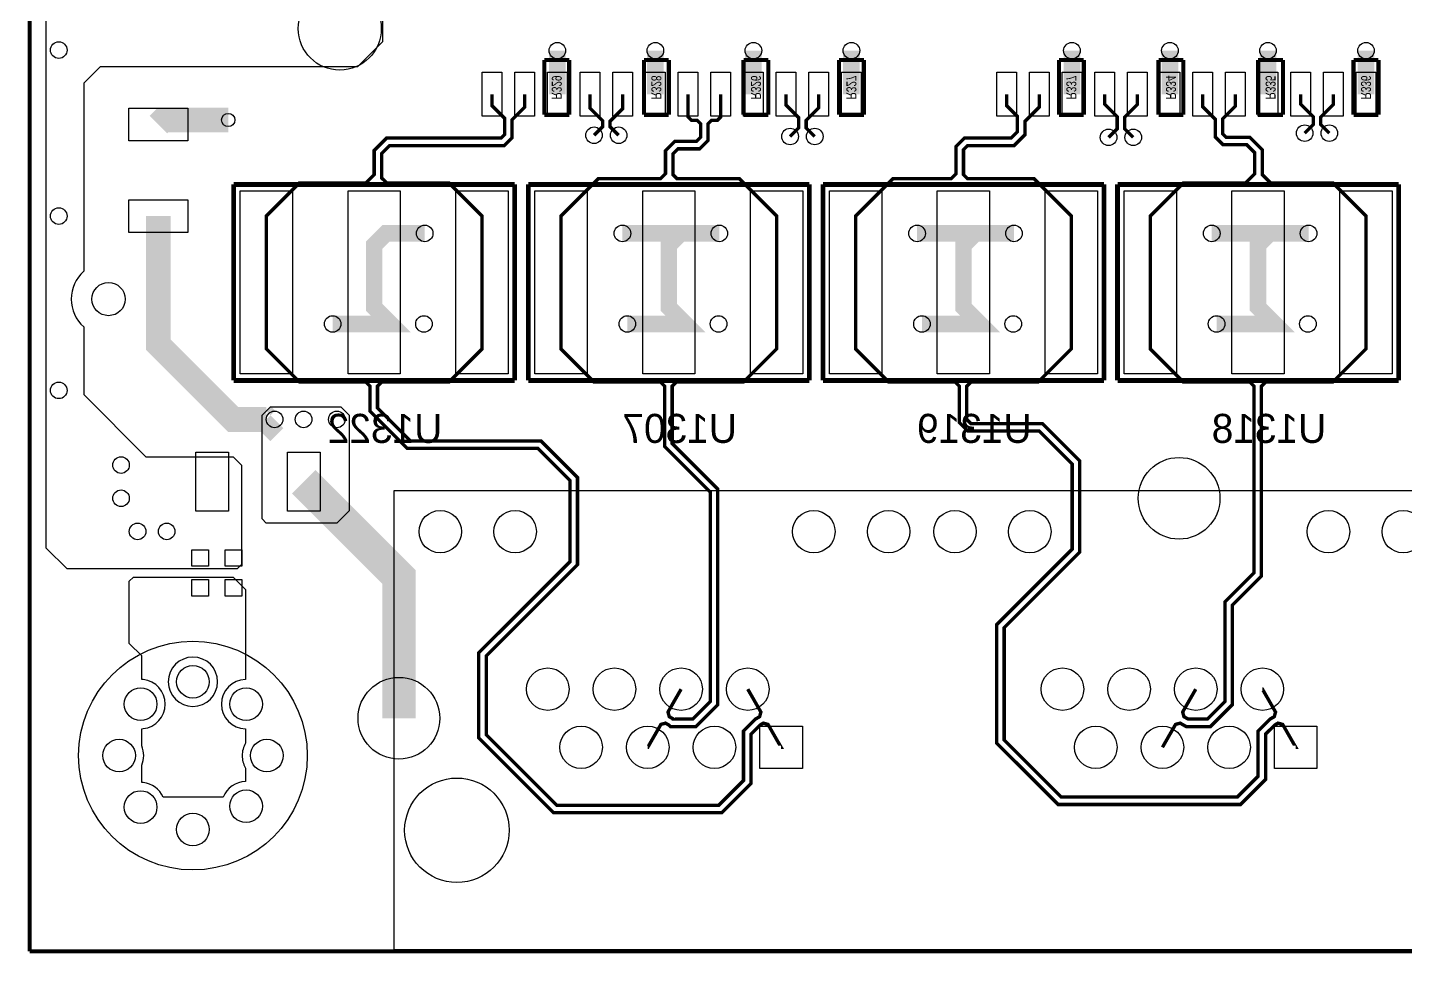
# Model space of a CAD drawing. Extents: x 208 to 378, y -7 to 113.
# Drawn here: x 208.09 to 250.25, y -6.95 to 21.39 of the extents above; entities that cross this region are included whole.
import ezdxf
from ezdxf.enums import TextEntityAlignment as Align

# ---------------------------------------------------------------- set-up
doc = ezdxf.new("R2010")
doc.units = 0
for name, color, linetype in [('BG_OUTLINE', 5, 'CONTINUOUS'), ('BG_SILKSCREEN_BOTTOM', 4, 'CONTINUOUS'), ('ET_TOP', 80, 'CONTINUOUS'), ('PG_SILKSCREEN_BOTTOM', 142, 'CONTINUOUS'), ('PIN_TOP', 141, 'CONTINUOUS'), ('RD_ASSEMBLY_BOTTOM', 212, 'CONTINUOUS'), ('RD_SILKSCREEN_BOTTOM', 33, 'CONTINUOUS'), ('VC_TOP', 43, 'CONTINUOUS')]:
    doc.layers.add(name, color=color, linetype=linetype)

msp = doc.modelspace()

# ---------------------------------------------------------------- linework, layer by layer
at = {"layer": 'BG_OUTLINE', "const_width": 0.127}
for points in [[(208.150206, 113.105184), (208.150206, -6.882892)], [(208.150206, -6.882892), (378.144278, -6.882892)]]:
    msp.add_lwpolyline(points, dxfattribs=at)
at = {"layer": 'BG_SILKSCREEN_BOTTOM'}
msp.add_lwpolyline([(219.304616, -6.839966), (219.304616, 7.222236), (306.45989, 7.222236), (306.45989, -6.839966)], close=True, dxfattribs=at)
at = {"layer": 'ET_TOP'}
msp.add_lwpolyline([(218.948, 27.305), (218.948, 20.955), (218.186, 20.193), (210.312, 20.193), (209.804, 19.685), (209.804, 13.933678, 0.447423), (209.804, 12.228322), (209.804, 10.16), (211.709, 8.255), (214.376, 8.255), (214.63, 8.001), (214.63, 4.953), (214.503508, 4.826508), (211.22259, 4.826508), (211.222336, 4.826), (209.296, 4.826), (208.661, 5.461), (208.661, 6.093206), (208.658206, 6.096), (208.658206, 112.597184)], format="xyb", dxfattribs=at)
for points, const_width in [([(224.299018, 19.352006), (224.299018, 20.683982)], 0.508), ([(227.299012, 19.352006), (227.299012, 20.683982)], 0.508), ([(230.299006, 19.352006), (230.299006, 20.683982)], 0.508), ([(233.299, 19.352006), (233.299, 20.683982)], 0.508), ([(240.047018, 19.352006), (240.047018, 20.683982)], 0.508), ([(243.047012, 19.352006), (243.047012, 20.683982)], 0.508), ([(246.047006, 19.352006), (246.047006, 20.683982)], 0.508), ([(249.047, 19.352006), (249.047, 20.683982)], 0.508), ([(215.394032, 13.589), (215.394032, 15.623032), (216.408, 16.637), (218.44, 16.637), (218.694, 16.891), (218.694, 17.6276), (219.075, 18.0086), (222.580454, 18.0086), (222.684594, 18.11274), (222.684594, 18.615406), (222.299022, 19.000978), (222.299022, 19.352006)], 0.10414), ([(221.993968, 13.589), (221.993968, 15.623032), (220.98, 16.637), (219.075, 16.637), (218.9226, 16.7894), (218.9226, 17.532858), (219.169742, 17.78), (222.675196, 17.78), (222.913194, 18.017998), (222.913194, 18.570194), (223.29902, 18.95602), (223.29902, 19.352006)], 0.10414), ([(228.29901, 19.352006), (228.29901, 18.655284), (228.40315, 18.551144), (228.580696, 18.551144), (228.684836, 18.447004), (228.684836, 18.034), (228.557836, 17.907), (227.895658, 17.907), (227.6094, 17.620742), (227.6094, 16.9164), (227.457, 16.764), (225.552, 16.764), (224.411032, 15.623032), (224.411032, 13.589)], 0.10414), ([(225.421698, 18.09369), (225.684588, 18.35658), (225.684588, 18.536412), (225.299016, 18.921984), (225.299016, 19.352006)], 0.10414), ([(226.176078, 18.09369), (225.913188, 18.35658), (225.913188, 18.522188), (226.299014, 18.908014), (226.299014, 19.352006)], 0.10414), ([(229.299008, 19.352006), (229.299008, 18.655284), (229.194868, 18.551144), (229.017576, 18.551144), (228.913436, 18.447004), (228.913436, 17.939258), (228.652324, 17.6784), (227.9904, 17.6784), (227.838, 17.526), (227.838, 16.891), (227.965, 16.764), (229.87, 16.764), (231.010968, 15.623032), (231.010968, 13.589)], 0.10414), ([(231.42194, 18.05686), (231.684576, 18.320004), (231.684576, 18.632424), (231.299004, 19.017996), (231.299004, 19.352006)], 0.10414), ([(232.17632, 18.05686), (231.913176, 18.320004), (231.913176, 18.553176), (232.299002, 18.939002), (232.299002, 19.352006)], 0.10414), ([(233.428032, 13.589), (233.428032, 15.623032), (234.569, 16.764), (236.347, 16.764), (236.4994, 16.9164), (236.4994, 17.747742), (236.760258, 18.0086), (238.185706, 18.0086), (238.379, 18.201894), (238.379, 18.669), (238.047022, 19.000978), (238.047022, 19.352006)], 0.10414), ([(240.027968, 13.589), (240.027968, 15.623032), (238.887, 16.764), (236.855, 16.764), (236.728, 16.891), (236.728, 17.653), (236.855, 17.78), (238.280194, 17.78), (238.6076, 18.107406), (238.6076, 18.5166), (239.04702, 18.95602), (239.04702, 19.352006)], 0.10414), ([(241.169698, 18.030698), (241.432588, 18.293588), (241.432588, 18.663412), (241.047016, 19.048984), (241.047016, 19.352006)], 0.10414), ([(241.924078, 18.030698), (241.661188, 18.293588), (241.661188, 18.649188), (242.047014, 19.035014), (242.047014, 19.352006)], 0.10414), ([(242.445032, 13.589), (242.445032, 15.623032), (243.459, 16.637), (245.364, 16.637), (245.6434, 16.9164), (245.6434, 17.558258), (245.396258, 17.8054), (244.670834, 17.8054), (244.432836, 18.043398), (244.432836, 18.584164), (244.04701, 18.96999), (244.04701, 19.352006)], 0.10414), ([(249.044968, 13.589), (249.044968, 15.623032), (248.031, 16.637), (246.126, 16.637), (245.872, 16.891), (245.872, 17.653), (245.491, 18.034), (244.765576, 18.034), (244.661436, 18.13814), (244.661436, 18.601436), (245.047008, 18.987008), (245.047008, 19.352006)], 0.10414), ([(247.16994, 18.157698), (247.432576, 18.420588), (247.432576, 18.663412), (247.047004, 19.048984), (247.047004, 19.352006)], 0.10414), ([(247.92432, 18.157698), (247.661176, 18.420588), (247.661176, 18.649188), (248.047002, 19.035014), (248.047002, 19.352006)], 0.10414), ([(214.228934, 18.562066), (212.23097, 18.562066), (212.09, 18.421096)], 0.762), ([(212.09, 15.621), (212.09, 11.684), (214.376, 9.398), (215.392, 9.398)], 0.762), ([(220.239844, 15.091156), (219.053156, 15.091156), (218.694, 14.732), (218.694, 13.589)], 0.508), ([(228.070156, 15.091156), (226.292156, 15.091156)], 0.508), ([(228.070156, 15.091156), (227.711, 14.732), (227.711, 13.589)], 0.508), ([(229.256844, 15.091156), (228.070156, 15.091156)], 0.508), ([(237.087156, 15.091156), (235.309156, 15.091156)], 0.508), ([(237.087156, 15.091156), (236.728, 14.732), (236.728, 13.589)], 0.508), ([(238.273844, 15.091156), (237.087156, 15.091156)], 0.508), ([(246.104156, 15.091156), (244.326156, 15.091156)], 0.508), ([(246.104156, 15.091156), (245.745, 14.732), (245.745, 13.589)], 0.508), ([(247.290844, 15.091156), (246.104156, 15.091156)], 0.508), ([(215.394032, 13.589), (215.394032, 11.554968), (216.408, 10.541), (218.44, 10.541), (218.567, 10.414), (218.567, 9.652), (219.71, 8.509), (223.704658, 8.509), (224.6884, 7.525258), (224.6884, 5.047742), (221.8944, 2.253742), (221.8944, -0.348742), (224.187258, -2.6416), (229.329742, -2.6416), (230.2256, -1.745742), (230.2256, -0.232918), (230.502206, 0.043688), (230.603552, 0.101854), (230.745538, 0.063246), (231.147112, -0.637286), (231.146858, -0.637286)], 0.10414), ([(218.694, 13.589), (218.694, 12.827), (219.202, 12.319), (217.424, 12.319)], 0.508), ([(221.993968, 13.589), (221.993968, 11.554968), (220.98, 10.541), (218.9226, 10.541), (218.7956, 10.414), (218.7956, 9.746742), (219.804742, 8.7376), (223.7994, 8.7376), (224.917, 7.62), (224.917, 4.953), (222.123, 2.159), (222.123, -0.254), (224.282, -2.413), (229.235, -2.413), (229.997, -1.651), (229.997, -0.138176), (230.361998, 0.226822), (230.48976, 0.300228), (230.528368, 0.442214), (230.127048, 1.142746)], 0.10414), ([(224.411032, 13.589), (224.411032, 11.554968), (225.425, 10.541), (227.457, 10.541), (227.584, 10.414), (227.584, 8.566658), (228.981, 7.169658), (228.981, 0.762), (228.445822, 0.226822), (227.85197, 0.226822), (227.85197, 0.227076), (227.724208, 0.300228), (227.6856, 0.442214), (228.08692, 1.142746)], 0.10414), ([(227.711, 13.589), (227.711, 12.827), (228.219, 12.319), (226.441, 12.319)], 0.508), ([(231.010968, 13.589), (231.010968, 11.554968), (229.997, 10.541), (227.9396, 10.541), (227.8126, 10.414), (227.8126, 8.6614), (229.2096, 7.2644), (229.2096, 0.667258), (228.540564, -0.001778), (227.757228, -0.001778), (227.712016, 0.043688), (227.61067, 0.101854), (227.46843, 0.063246), (227.06711, -0.637286), (227.066856, -0.637286)], 0.10414), ([(246.89689, -0.637286), (246.897144, -0.637286), (246.49557, 0.063246), (246.353584, 0.101854), (246.252238, 0.043688), (245.9736, -0.234696), (245.9736, -1.618742), (245.204742, -2.3876), (239.6236, -2.3876), (237.744, -0.508), (237.744, 3.117342), (240.0554, 5.428742), (240.0554, 8.033258), (239.046258, 9.0424), (236.861858, 9.0424), (236.601, 9.303258), (236.601, 10.414), (236.474, 10.541), (234.442, 10.541), (233.428032, 11.554968), (233.428032, 13.589)], 0.10414), ([(236.728, 13.589), (236.728, 12.827), (237.236, 12.319), (235.458, 12.319)], 0.508), ([(245.876826, 1.142746), (245.87708, 1.142746), (246.2784, 0.442214), (246.239792, 0.300228), (246.11203, 0.227076), (245.745, -0.140208), (245.745, -1.524), (245.11, -2.159), (239.718342, -2.159), (237.9726, -0.413258), (237.9726, 3.0226), (240.284, 5.334), (240.284, 8.128), (239.141, 9.271), (236.9566, 9.271), (236.8296, 9.398), (236.8296, 10.414), (236.9566, 10.541), (239.014, 10.541), (240.027968, 11.554968), (240.027968, 13.589)], 0.10414), ([(243.836952, 1.142746), (243.435632, 0.442214), (243.47424, 0.300228), (243.602002, 0.226822), (244.193822, 0.226822), (244.729, 0.762), (244.729, 3.81), (245.618, 4.699), (245.618, 10.414), (245.491, 10.541), (243.459, 10.541), (242.445032, 11.554968), (242.445032, 13.589)], 0.10414), ([(242.816888, -0.637286), (243.218462, 0.063246), (243.360448, 0.101854), (243.541042, -0.001778), (244.288564, -0.001778), (244.9576, 0.667258), (244.9576, 3.715258), (245.8466, 4.604258), (245.8466, 10.414), (245.9736, 10.541), (248.031, 10.541), (249.044968, 11.554968), (249.044968, 13.589)], 0.10414), ([(245.745, 13.589), (245.745, 12.827), (246.253, 12.319), (244.475, 12.319)], 0.508), ([(215.392, 9.398), (215.519, 9.271), (215.646, 9.398)], 0.762), ([(216.538048, 7.493), (219.451936, 4.579112), (219.451936, 0.25273)], 1.016)]:
    msp.add_lwpolyline(points, dxfattribs=dict(at, const_width=const_width))
msp.add_lwpolyline([(215.265, 9.525), (215.519, 9.779), (217.678, 9.779), (217.932, 9.525), (217.932, 6.604), (217.551, 6.223), (215.392, 6.223), (215.265, 6.35)], close=True, dxfattribs=at)
for points in [[(211.328, 4.572), (214.376, 4.572), (214.757, 4.191), (214.757, 1.437894, 0.978444), (214.757, -0.070358), (214.757, -0.510794, 0.132882), (214.65413, -0.891032, 0.128472), (214.750396, -1.260094), (214.757, -1.271524), (214.757, -1.686306, 0.300226), (214.073486, -2.159), (212.236812, -2.159, 0.267606), (211.627466, -1.71577), (211.582, -1.710944), (211.582, -1.185164, 0.202936), (211.582, -0.5969), (211.582, -0.07112), (211.627466, -0.066294, 0.899424), (211.627466, 1.43383), (211.582, 1.438656), (211.582, 2.159), (211.201, 2.54), (211.201, 4.445)], [(213.90229, 1.369568, 1), (212.39353, 1.369568, 1)]]:
    msp.add_lwpolyline(points, format="xyb", close=True, dxfattribs=at)
at = {"layer": 'PG_SILKSCREEN_BOTTOM'}
for points, const_width in [([(223.901, 18.7198), (223.901, 20.3962)], 0.127), ([(223.901, 20.3962), (224.663, 20.3962)], 0.127), ([(224.663, 20.3962), (224.663, 18.7198)], 0.127), ([(226.949, 18.7198), (226.949, 20.3962)], 0.127), ([(226.949, 20.3962), (227.711, 20.3962)], 0.127), ([(227.711, 20.3962), (227.711, 18.7198)], 0.127), ([(229.997, 18.7198), (229.997, 20.3962)], 0.127), ([(229.997, 20.3962), (230.759, 20.3962)], 0.127), ([(230.759, 20.3962), (230.759, 18.7198)], 0.127), ([(232.918, 18.7198), (232.918, 20.3962)], 0.127), ([(232.918, 20.3962), (233.68, 20.3962)], 0.127), ([(233.68, 20.3962), (233.68, 18.7198)], 0.127), ([(239.649, 18.7198), (239.649, 20.3962)], 0.127), ([(239.649, 20.3962), (240.411, 20.3962)], 0.127), ([(240.411, 20.3962), (240.411, 18.7198)], 0.127), ([(242.697, 18.7198), (242.697, 20.3962)], 0.127), ([(242.697, 20.3962), (243.459, 20.3962)], 0.127), ([(243.459, 20.3962), (243.459, 18.7198)], 0.127), ([(245.745, 18.7198), (245.745, 20.3962)], 0.127), ([(245.745, 20.3962), (246.507, 20.3962)], 0.127), ([(246.507, 20.3962), (246.507, 18.7198)], 0.127), ([(248.666, 18.7198), (248.666, 20.3962)], 0.127), ([(248.666, 20.3962), (249.428, 20.3962)], 0.127), ([(249.428, 20.3962), (249.428, 18.7198)], 0.127), ([(224.663, 18.7198), (223.901, 18.7198)], 0.127), ([(227.711, 18.7198), (226.949, 18.7198)], 0.127), ([(230.759, 18.7198), (229.997, 18.7198)], 0.127), ([(233.68, 18.7198), (232.918, 18.7198)], 0.127), ([(240.411, 18.7198), (239.649, 18.7198)], 0.127), ([(243.459, 18.7198), (242.697, 18.7198)], 0.127), ([(246.507, 18.7198), (245.745, 18.7198)], 0.127), ([(249.428, 18.7198), (248.666, 18.7198)], 0.127), ([(214.394034, 16.588994), (214.394034, 10.589006)], 0.150114), ([(222.993966, 16.588994), (214.394034, 16.588994)], 0.150114), ([(222.993966, 10.589006), (222.993966, 16.588994)], 0.150114), ([(223.411034, 16.588994), (223.411034, 10.589006)], 0.150114), ([(232.010966, 16.588994), (223.411034, 16.588994)], 0.150114), ([(232.010966, 10.589006), (232.010966, 16.588994)], 0.150114), ([(232.428034, 16.588994), (232.428034, 10.589006)], 0.150114), ([(241.027966, 16.588994), (232.428034, 16.588994)], 0.150114), ([(241.027966, 10.589006), (241.027966, 16.588994)], 0.150114), ([(241.445034, 16.588994), (241.445034, 10.589006)], 0.150114), ([(250.044966, 16.588994), (241.445034, 16.588994)], 0.150114), ([(250.044966, 10.589006), (250.044966, 16.588994)], 0.150114), ([(214.394034, 10.589006), (222.993966, 10.589006)], 0.150114), ([(223.411034, 10.589006), (232.010966, 10.589006)], 0.150114), ([(232.428034, 10.589006), (241.027966, 10.589006)], 0.150114), ([(241.445034, 10.589006), (250.044966, 10.589006)], 0.150114)]:
    msp.add_lwpolyline(points, dxfattribs=dict(at, const_width=const_width))
at = {"layer": 'PIN_TOP'}
for points in [[(222.598996, 20.027011), (222.598996, 18.677001), (221.999048, 18.677001), (221.999048, 20.027011)], [(223.598994, 20.027011), (223.598994, 18.677001), (222.999046, 18.677001), (222.999046, 20.027011)], [(224.598992, 20.027011), (224.598992, 18.677001), (223.999044, 18.677001), (223.999044, 20.027011)], [(225.59899, 20.027011), (225.59899, 18.677001), (224.999042, 18.677001), (224.999042, 20.027011)], [(226.598988, 20.027011), (226.598988, 18.677001), (225.99904, 18.677001), (225.99904, 20.027011)], [(227.598986, 20.027011), (227.598986, 18.677001), (226.999038, 18.677001), (226.999038, 20.027011)], [(228.598984, 20.027011), (228.598984, 18.677001), (227.999036, 18.677001), (227.999036, 20.027011)], [(229.598982, 20.027011), (229.598982, 18.677001), (228.999034, 18.677001), (228.999034, 20.027011)], [(230.59898, 20.027011), (230.59898, 18.677001), (229.999032, 18.677001), (229.999032, 20.027011)], [(231.598978, 20.027011), (231.598978, 18.677001), (230.99903, 18.677001), (230.99903, 20.027011)], [(232.598976, 20.027011), (232.598976, 18.677001), (231.999028, 18.677001), (231.999028, 20.027011)], [(233.598974, 20.027011), (233.598974, 18.677001), (232.999026, 18.677001), (232.999026, 20.027011)], [(238.346996, 20.027011), (238.346996, 18.677001), (237.747048, 18.677001), (237.747048, 20.027011)], [(239.346994, 20.027011), (239.346994, 18.677001), (238.747046, 18.677001), (238.747046, 20.027011)], [(240.346992, 20.027011), (240.346992, 18.677001), (239.747044, 18.677001), (239.747044, 20.027011)], [(241.34699, 20.027011), (241.34699, 18.677001), (240.747042, 18.677001), (240.747042, 20.027011)], [(242.346988, 20.027011), (242.346988, 18.677001), (241.74704, 18.677001), (241.74704, 20.027011)], [(243.346986, 20.027011), (243.346986, 18.677001), (242.747038, 18.677001), (242.747038, 20.027011)], [(244.346984, 20.027011), (244.346984, 18.677001), (243.747036, 18.677001), (243.747036, 20.027011)], [(245.346982, 20.027011), (245.346982, 18.677001), (244.747034, 18.677001), (244.747034, 20.027011)], [(246.34698, 20.027011), (246.34698, 18.677001), (245.747032, 18.677001), (245.747032, 20.027011)], [(247.346978, 20.027011), (247.346978, 18.677001), (246.74703, 18.677001), (246.74703, 20.027011)], [(248.346976, 20.027011), (248.346976, 18.677001), (247.747028, 18.677001), (247.747028, 20.027011)], [(249.346974, 20.027011), (249.346974, 18.677001), (248.747026, 18.677001), (248.747026, 20.027011)], [(212.990049, 17.921097), (211.189951, 17.921097), (211.189951, 18.921095), (212.990049, 18.921095)], [(212.990049, 15.121001), (211.189951, 15.121001), (211.189951, 16.120999), (212.990049, 16.120999)], [(216.194005, 16.388969), (216.194005, 10.789031), (214.594059, 10.789031), (214.594059, 16.388969)], [(219.493973, 16.388969), (219.493973, 10.789031), (217.894027, 10.789031), (217.894027, 16.388969)], [(222.793941, 16.388969), (222.793941, 10.789031), (221.193995, 10.789031), (221.193995, 16.388969)], [(225.211005, 16.388969), (225.211005, 10.789031), (223.611059, 10.789031), (223.611059, 16.388969)], [(228.510973, 16.388969), (228.510973, 10.789031), (226.911027, 10.789031), (226.911027, 16.388969)], [(231.810941, 16.388969), (231.810941, 10.789031), (230.210995, 10.789031), (230.210995, 16.388969)], [(234.228005, 16.388969), (234.228005, 10.789031), (232.628059, 10.789031), (232.628059, 16.388969)], [(237.527973, 16.388969), (237.527973, 10.789031), (235.928027, 10.789031), (235.928027, 16.388969)], [(240.827941, 16.388969), (240.827941, 10.789031), (239.227995, 10.789031), (239.227995, 16.388969)], [(243.245005, 16.388969), (243.245005, 10.789031), (241.645059, 10.789031), (241.645059, 16.388969)], [(246.544973, 16.388969), (246.544973, 10.789031), (244.945027, 10.789031), (244.945027, 16.388969)], [(249.844941, 16.388969), (249.844941, 10.789031), (248.244995, 10.789031), (248.244995, 16.388969)], [(214.237951, 8.393049), (214.237951, 6.592951), (213.237953, 6.592951), (213.237953, 8.393049)], [(217.038047, 8.393049), (217.038047, 6.592951), (216.038049, 6.592951), (216.038049, 8.393049)], [(213.624414, 4.9022), (213.116414, 4.9022), (213.116414, 5.4102), (213.624414, 5.4102)], [(214.640414, 4.9022), (214.132414, 4.9022), (214.132414, 5.4102), (214.640414, 5.4102)], [(213.624414, 3.9878), (213.116414, 3.9878), (213.116414, 4.4958), (213.624414, 4.4958)], [(214.640414, 3.9878), (214.132414, 3.9878), (214.132414, 4.4958), (214.640414, 4.4958)], [(230.496872, -1.287272), (230.496872, 0.0127), (231.796844, 0.0127), (231.796844, -1.287272)], [(246.246904, -1.287272), (246.246904, 0.0127), (247.546876, 0.0127), (247.546876, -1.287272)]]:
    msp.add_lwpolyline(points, close=True, dxfattribs=at)
for centre, radius in [((217.641424, 21.357844), 1.27), ((210.566, 13.081), 0.508), ((243.32692, 6.982714), 1.249934), ((220.716856, 5.96265), 0.649986), ((223.00692, 5.96265), 0.649986), ((232.146856, 5.96265), 0.649986), ((234.43692, 5.96265), 0.649986), ((236.466888, 5.96265), 0.649986), ((238.756952, 5.96265), 0.649986), ((247.896888, 5.96265), 0.649986), ((250.186952, 5.96265), 0.649986), ((213.14791, -0.891032), 3.499993), ((213.14791, 1.369568), 0.499999), ((224.006918, 1.142746), 0.649986), ((226.047046, 1.142746), 0.649986), ((228.08692, 1.142746), 0.649986), ((230.127048, 1.142746), 0.649986), ((239.75695, 1.142746), 0.649986), ((241.796824, 1.142746), 0.649986), ((243.836952, 1.142746), 0.649986), ((245.876826, 1.142746), 0.649986), ((219.451936, 0.25273), 1.249934), ((211.54771, 0.683768), 0.499999), ((214.77351, 0.683768), 0.499999), ((225.026982, -0.637286), 0.649986), ((227.066856, -0.637286), 0.649986), ((229.106984, -0.637286), 0.649986), ((240.777014, -0.637286), 0.649986), ((242.816888, -0.637286), 0.649986), ((244.857016, -0.637286), 0.649986), ((210.88731, -0.891032), 0.499999), ((215.40851, -0.891032), 0.499999), ((221.226888, -3.177286), 1.599946), ((211.54771, -2.465832), 0.499999), ((214.77351, -2.440432), 0.499999), ((213.14791, -3.151632), 0.499999)]:
    msp.add_circle(centre, radius, dxfattribs=at)
at = {"layer": 'VC_TOP'}
for centre, radius in [((209.042, 20.701), 0.254), ((224.299018, 20.683982), 0.254), ((227.299012, 20.683982), 0.254), ((230.299006, 20.683982), 0.254), ((233.299, 20.683982), 0.254), ((240.047018, 20.683982), 0.254), ((243.047012, 20.683982), 0.254), ((246.047006, 20.683982), 0.254), ((249.047, 20.683982), 0.254), ((214.228934, 18.562066), 0.2032), ((225.421698, 18.09369), 0.254), ((226.176078, 18.09369), 0.254), ((231.42194, 18.05686), 0.254), ((232.17632, 18.05686), 0.254), ((241.169698, 18.030698), 0.254), ((241.924078, 18.030698), 0.254), ((247.16994, 18.157698), 0.254), ((247.92432, 18.157698), 0.254), ((209.042, 15.621), 0.254), ((220.239844, 15.091156), 0.254), ((226.292156, 15.091156), 0.254), ((229.256844, 15.091156), 0.254), ((235.309156, 15.091156), 0.254), ((238.273844, 15.091156), 0.254), ((244.326156, 15.091156), 0.254), ((247.290844, 15.091156), 0.254), ((217.424, 12.319), 0.254), ((220.218, 12.319), 0.254), ((226.441, 12.319), 0.254), ((229.235, 12.319), 0.254), ((235.458, 12.319), 0.254), ((238.252, 12.319), 0.254), ((244.475, 12.319), 0.254), ((247.269, 12.319), 0.254), ((209.042, 10.287), 0.254), ((215.646, 9.398), 0.254), ((216.535, 9.398), 0.254), ((217.551, 9.398), 0.254), ((210.947, 8.001), 0.254), ((210.947, 6.985), 0.254), ((211.455, 5.969), 0.254), ((212.344, 5.969), 0.254)]:
    msp.add_circle(centre, radius, dxfattribs=at)

# ---------------------------------------------------------------- texts
at = {"layer": 'RD_ASSEMBLY_BOTTOM', "text_generation_flag": 2, "width": 0.75}
for s, p in [('R329', (224.1296, 19.558)), ('R328', (227.1776, 19.558)), ('R326', (230.2256, 19.558)), ('R327', (233.1466, 19.558)), ('R337', (239.8776, 19.558)), ('R334', (242.9256, 19.558)), ('R335', (245.9736, 19.558)), ('R336', (248.8946, 19.558))]:
    msp.add_text(s, height=0.3048, rotation=270, dxfattribs=at).set_placement(p, align=Align.CENTER)
at = {"layer": 'RD_SILKSCREEN_BOTTOM', "text_generation_flag": 2}
for s, p in [('U1322', (220.7768, 8.678418)), ('U1307', (229.7938, 8.678418)), ('U1319', (238.8108, 8.678418)), ('U1318', (247.8278, 8.678418))]:
    msp.add_text(s, height=0.889, dxfattribs=at).set_placement(p)

doc.saveas('drawing.dxf')
